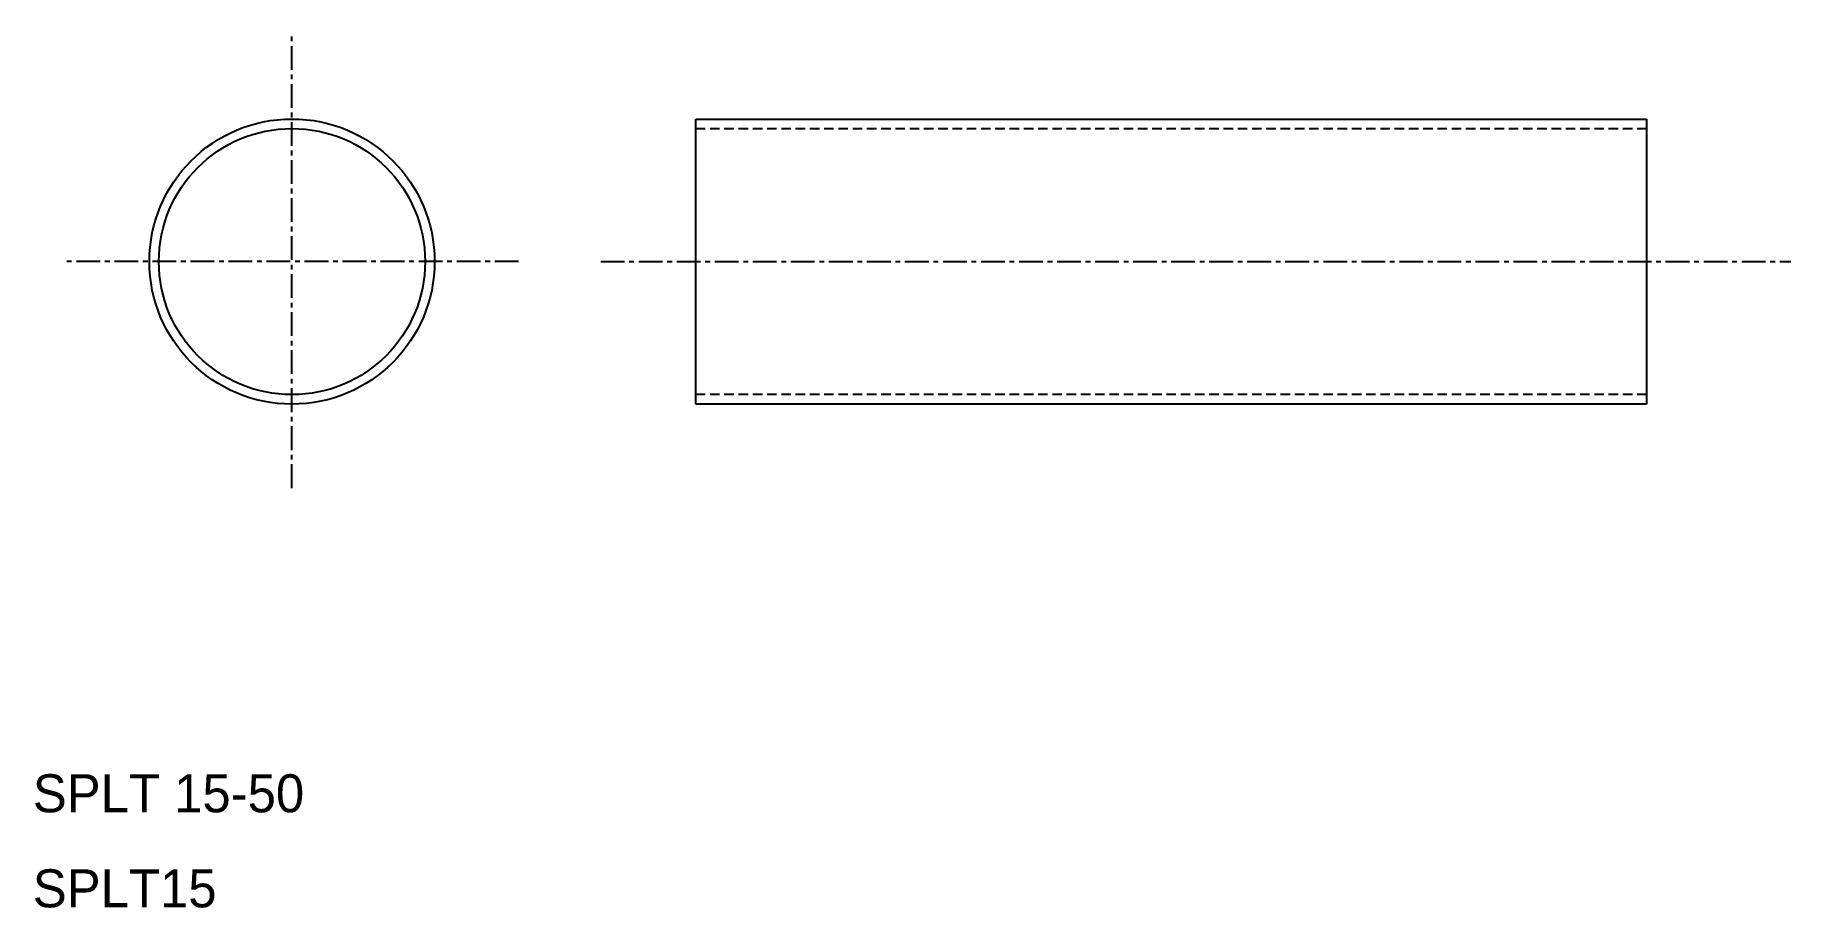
# Model space of a CAD drawing. Extents: x 10.1 to 102.4, y 10 to 55.9.
import ezdxf

# ---------------------------------------------------------------- set-up
doc = ezdxf.new("R2010")
doc.units = 0
doc.linetypes.add('CENTER', pattern=[2, 1.25, -0.25, 0.25, -0.25])
doc.linetypes.add('DASHED', pattern=[0.75, 0.5, -0.25])
doc.layers.get('0').update_dxf_attribs({"linetype": 'CONTINUOUS'})
doc.layers.add('CENTER', color=1, linetype='CENTER')

msp = doc.modelspace()

# ---------------------------------------------------------------- linework, layer by layer
at = {"color": 7, "linetype": 'CONTINUOUS'}
for p, q in [((44.863, 51.469), (94.863, 51.469)), ((44.863, 36.469), (44.863, 51.469)), ((94.863, 51.469), (94.863, 36.469)), ((94.863, 36.469), (44.863, 36.469))]:
    msp.add_line(p, q, dxfattribs=at)
at = {"color": 3, "linetype": 'DASHED'}
for p, q in [((44.863, 50.969), (94.863, 50.969)), ((94.863, 36.969), (44.863, 36.969))]:
    msp.add_line(p, q, dxfattribs=at)
for p, q in [((57.363, 51.469), (57.363, 51.469)), ((69.863, 51.469), (69.863, 51.469))]:
    msp.add_line(p, q)
at = {"color": 7, "linetype": 'CONTINUOUS'}
for radius in [7.5, 7]:
    msp.add_circle((23.629, 43.969), radius, dxfattribs=at)
at = {"layer": 'CENTER', "color": 1, "linetype": 'CENTER'}
for p, q in [((23.629, 32.056), (23.629, 55.882)), ((35.542, 43.969), (11.716, 43.969)), ((39.863, 43.969), (102.448, 43.969))]:
    msp.add_line(p, q, dxfattribs=at)

# ---------------------------------------------------------------- texts
at = {"color": 7, "linetype": 'CONTINUOUS'}
for s, p in [('SPLT 15-50', (10, 15)), ('SPLT15', (10, 10))]:
    msp.add_text(s, height=2, dxfattribs=at).set_placement(p)

doc.saveas('drawing.dxf')
